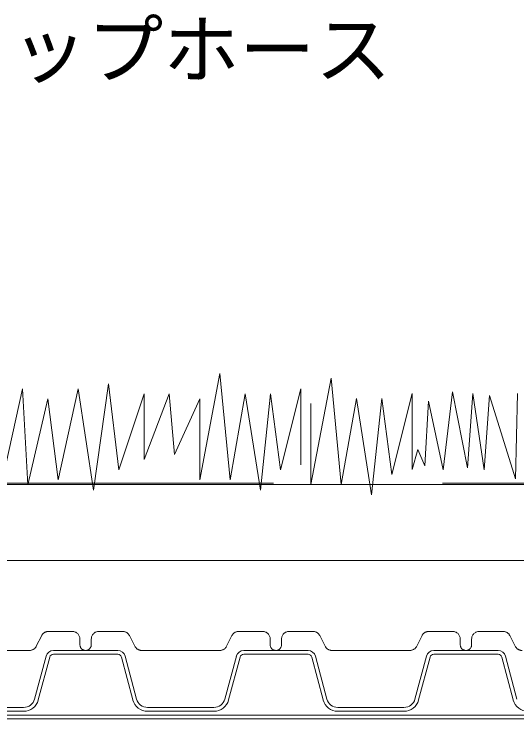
# Model space of a CAD drawing. Units: millimetres, scale not verified. Extents: x -1485 to 1485, y -1050 to 1050.
# Drawn here: x -98.9 to 33.3, y -349.2 to -163.9 of the extents above; entities that cross this region are included whole.
import ezdxf
from ezdxf.enums import TextEntityAlignment as Align

# ---------------------------------------------------------------- set-up
doc = ezdxf.new("R2010")
doc.units = ezdxf.units.MM
doc.header["$LTSCALE"] = 7
doc.linetypes.add('USER1', pattern=[19.05, 12.7, -6.35])
for name, color, linetype, lineweight in [('0-4_BOUSUI', 1, 'Continuous', 18), ('0-6_MOJI', 7, 'Continuous', 18), ('0-7_ecom', 7, 'Continuous', 18), ('0-8_GREEN', 3, 'Continuous', 18), ('0-9_FD-L', 4, 'Continuous', 18)]:
    doc.layers.add(name, color=color, linetype=linetype, lineweight=lineweight)
doc.styles.add('ＭＳ ゴシック', font='')
doc.styles.get('ＭＳ ゴシック').set_extended_font_data('MS Gothic')

msp = doc.modelspace()

# ---------------------------------------------------------------- linework, layer by layer
at = {"layer": '0-4_BOUSUI'}
for p, q in [((759.924, -348.214), (-353.776, -348.214)), ((759.924, -349.214), (-903.726, -349.214)), ((759.924, -349.214), (-353.776, -349.214))]:
    msp.add_line(p, q, dxfattribs=at)
at = {"layer": '0-7_ecom', "lineweight": 9}
msp.add_line((759.924, -287.614), (-313.776, -287.614), dxfattribs=at)
at = {"layer": '0-7_ecom', "color": 8}
msp.add_line((125.121, -307.614), (-302.076, -307.614), dxfattribs=at)
at = {"layer": '0-7_ecom', "color": 3, "linetype": 'USER1'}
msp.add_lwpolyline([(-313.776, -249.714), (-310.476, -262.714), (-252.921, -287.214), (636.317, -287.214)], dxfattribs=at)
at = {"layer": '0-8_GREEN'}
for points in [[(-102.005, -286.379), (-96.683, -262.43), (-95.352, -287.709), (-90.03, -265.091), (-87.369, -286.379), (-82.047, -262.43), (-78.055, -289.04), (-74.064, -261.099), (-71.403, -283.718), (-64.75, -263.76), (-64.75, -281.057), (-58.097, -263.76), (-56.767, -279.726), (-50.114, -265.091), (-50.114, -286.379), (-44.792, -258.438), (-42.131, -286.379), (-38.14, -263.76), (-34.148, -289.04), (-31.487, -263.76), (-28.826, -283.718), (-23.504, -262.43), (-23.504, -282.387)], [(-20.854, -266.325), (-20.854, -287.614), (-15.532, -259.673), (-12.871, -287.614), (-8.879, -264.995), (-4.888, -290.275), (-2.227, -264.995), (0.434, -284.953), (5.756, -263.665), (5.756, -283.622), (7.252, -278.416), (9.081, -282.72), (10.056, -265.659), (13.956, -283.695), (16.393, -263.221), (20.293, -283.208), (21.755, -263.709), (24.68, -283.695), (26.143, -264.196), (32.967, -286.133), (33.455, -263.709)]]:
    msp.add_lwpolyline(points, dxfattribs=at)
at = {"layer": '0-9_FD-L', "linetype": 'USER1'}
for p, q in [((-93.082, -330.112), (-91.675, -327.315)), ((-89.888, -326.214), (-83.621, -326.214)), ((-76.621, -326.214), (-70.354, -326.214)), ((-68.567, -327.315), (-67.16, -330.112)), ((-43.037, -330.112), (-41.63, -327.315)), ((-39.843, -326.214), (-33.576, -326.214)), ((-26.576, -326.214), (-20.309, -326.214)), ((-18.522, -327.315), (-17.115, -330.112)), ((6.963, -330.112), (8.37, -327.315)), ((10.157, -326.214), (16.424, -326.214)), ((23.424, -326.214), (29.691, -326.214)), ((31.478, -327.315), (32.885, -330.112)), ((-81.621, -328.214), (-81.621, -329.714)), ((-78.621, -329.714), (-78.621, -328.214)), ((-31.576, -328.214), (-31.576, -329.714)), ((-28.576, -329.714), (-28.576, -328.214)), ((18.424, -328.214), (18.424, -329.714)), ((21.424, -329.714), (21.424, -328.214)), ((-115.373, -331.214), (-94.868, -331.214)), ((-15.329, -331.214), (5.176, -331.214))]:
    msp.add_line(p, q, dxfattribs=at)
at = {"layer": '0-9_FD-L'}
for p, q in [((-88.584, -331.214), (-71.657, -331.214)), ((-38.54, -331.214), (-21.613, -331.214)), ((11.46, -331.214), (28.387, -331.214)), ((-93.527, -343.987), (-90.517, -332.699)), ((-89.55, -332.956), (-92.561, -344.244)), ((-71.657, -332.214), (-88.584, -332.214)), ((-67.681, -344.244), (-70.691, -332.956)), ((-69.725, -332.699), (-66.715, -343.987)), ((-43.482, -343.987), (-40.472, -332.699)), ((-39.506, -332.956), (-42.516, -344.244)), ((-21.613, -332.214), (-38.54, -332.214)), ((-17.636, -344.244), (-20.647, -332.956)), ((-19.68, -332.699), (-16.67, -343.987)), ((6.518, -343.987), (9.528, -332.699)), ((10.494, -332.956), (7.484, -344.244)), ((28.387, -332.214), (11.46, -332.214)), ((32.364, -344.244), (29.353, -332.956)), ((30.32, -332.699), (33.33, -343.987)), ((-113.816, -346.214), (-96.426, -346.214)), ((-13.771, -346.214), (3.619, -346.214)), ((-96.426, -347.214), (-113.816, -347.214)), ((3.619, -347.214), (-13.771, -347.214))]:
    msp.add_line(p, q, dxfattribs=at)
at = {"layer": '0-9_FD-L', "linetype": 'USER1'}
msp.add_lwpolyline([(-65.373, -331.214), (-55.121, -331.214), (-44.824, -331.214)], dxfattribs=at)
at = {"layer": '0-9_FD-L'}
for points in [[(-63.816, -346.214), (-55.121, -346.214), (-46.381, -346.214)], [(-46.381, -347.214), (-55.121, -347.214), (-63.816, -347.214)]]:
    msp.add_lwpolyline(points, dxfattribs=at)
at = {"layer": '0-9_FD-L', "linetype": 'USER1'}
for centre, radius, start, end in [((-89.888, -328.214), 2, 90, 153.30018), ((-83.621, -328.214), 2, 0, 90), ((-76.621, -328.214), 2, 90, 180), ((-70.354, -328.214), 2, 26.69982, 90), ((-39.843, -328.214), 2, 90, 153.30018), ((-33.576, -328.214), 2, 0, 90), ((-26.576, -328.214), 2, 90, 180), ((-20.309, -328.214), 2, 26.69982, 90), ((10.157, -328.214), 2, 90, 153.30018), ((16.424, -328.214), 2, 0, 90), ((23.424, -328.214), 2, 90, 180), ((29.691, -328.214), 2, 26.69982, 90), ((-80.121, -329.714), 1.5, 180, 0), ((-30.076, -329.714), 1.5, 180, 0), ((19.924, -329.714), 1.5, 180, 0), ((-94.868, -329.214), 2, 270, 333.30018), ((-65.373, -329.214), 2, 206.69982, 270), ((-44.824, -329.214), 2, 270, 333.30018), ((-15.329, -329.214), 2, 206.69982, 270), ((5.176, -329.214), 2, 270, 333.30018), ((34.671, -329.214), 2, 206.69982, 270)]:
    msp.add_arc(centre, radius, start, end, dxfattribs=at)
at = {"layer": '0-9_FD-L'}
for centre, radius, start, end in [((-88.584, -333.214), 2, 90, 165.06858), ((-71.657, -333.214), 2, 14.93142, 90), ((-38.54, -333.214), 2, 90, 165.06858), ((-21.613, -333.214), 2, 14.93142, 90), ((11.46, -333.214), 2, 90, 165.06858), ((28.387, -333.214), 2, 14.93142, 90), ((-88.584, -333.214), 1, 90, 165.06858), ((-71.657, -333.214), 1, 14.93142, 90), ((-38.54, -333.214), 1, 90, 165.06858), ((-21.613, -333.214), 1, 14.93142, 90), ((11.46, -333.214), 1, 90, 165.06858), ((28.387, -333.214), 1, 14.93142, 90), ((-96.426, -343.214), 3, 270, 345.06858), ((-96.426, -343.214), 4, 270, 345.06858), ((-63.816, -343.214), 4, 194.93142, 270), ((-63.816, -343.214), 3, 194.93142, 270), ((-46.381, -343.214), 3, 270, 345.06858), ((-46.381, -343.214), 4, 270, 345.06858), ((-13.771, -343.214), 4, 194.93142, 270), ((-13.771, -343.214), 3, 194.93142, 270), ((3.619, -343.214), 3, 270, 345.06858), ((3.619, -343.214), 4, 270, 345.06858), ((36.229, -343.214), 4, 194.93142, 270)]:
    msp.add_arc(centre, radius, start, end, dxfattribs=at)

# ---------------------------------------------------------------- texts
at = {"layer": '0-6_MOJI', "style": 'ＭＳ ゴシック'}
msp.add_text('FDドリップホース', height=14.66, dxfattribs=at).set_placement((-159.632, -184.945), align=Align.BOTTOM_LEFT)

doc.saveas('drawing.dxf')
